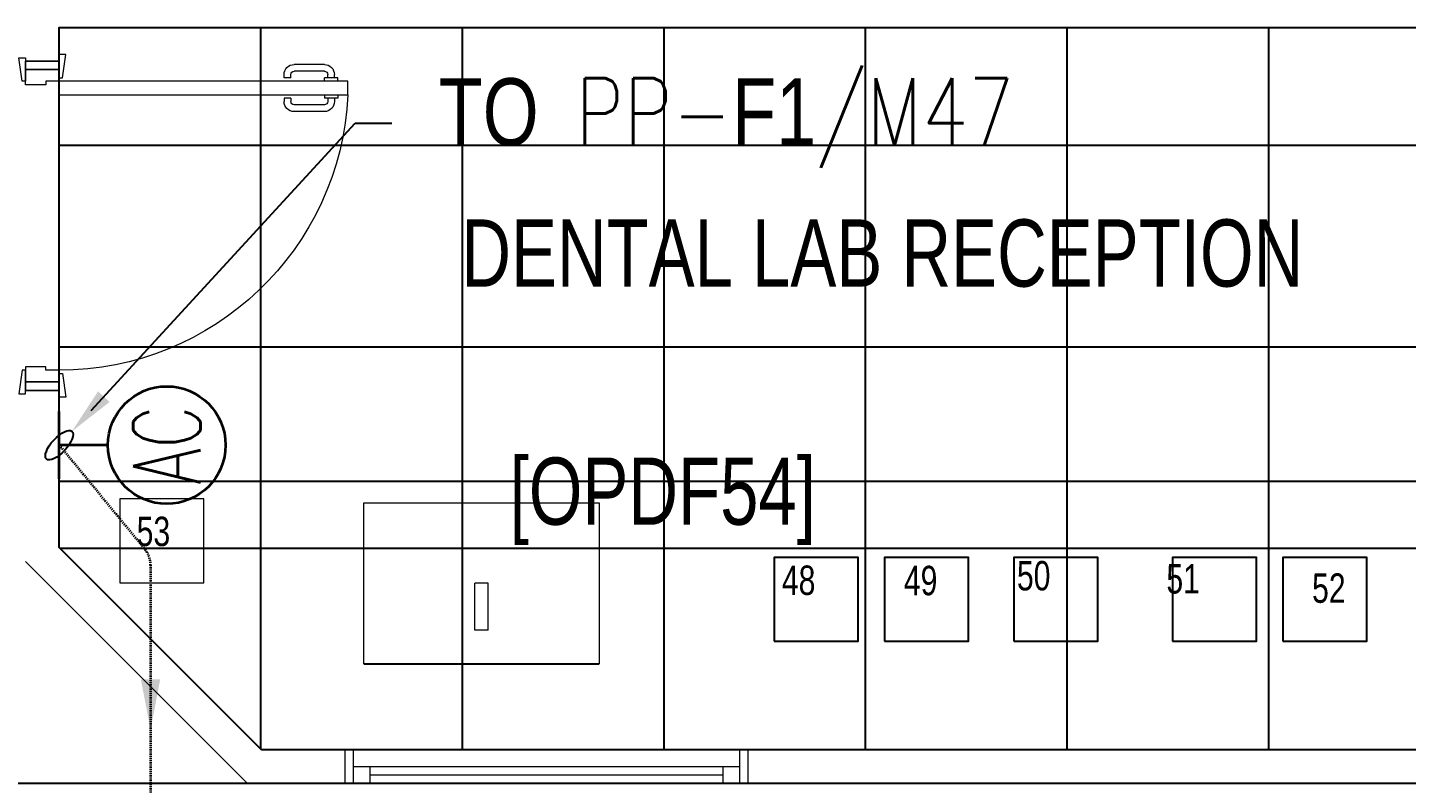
# Model space of a CAD drawing. Extents: x -178977 to 231842, y -29287 to 19916.
# Drawn here: x 25121 to 29225, y -910 to 1340 of the extents above; entities that cross this region are included whole.
import ezdxf
from ezdxf import colors
from ezdxf.entities.mleader import LeaderData, LeaderLine
from ezdxf.enums import TextEntityAlignment as Align
from ezdxf.math import Vec2, Vec3

# ---------------------------------------------------------------- set-up
doc = ezdxf.new("R2010")
doc.units = 0
doc.header["$LTSCALE"] = 0.25
doc.linetypes.add('DASHDOT', pattern=[25.4, 12.7, -6.35, 0, -6.35])
doc.linetypes.add('HIDDEN', pattern=[9.525, 6.35, -3.175])
for name, color, linetype, lineweight in [('01-First Floor-FUR$0$72_EGR_BASE_TEXT', 252, 'Continuous', 5), ('01-First Floor-FUR$0$72_EGR_EQP_TAG', 142, 'Continuous', 5), ('01-First Floor-FUR$0$Aluminum', 251, 'Continuous', 5), ('01-First Floor-FUR$0$LOADING', 253, 'Continuous', 5), ('01-First Floor-FUR$0$Walls', 251, 'Continuous', 5), ('01-First Floor-FUR$0$Wooden Joinery', 251, 'Continuous', 5), ('E-LITE-CIRC', 6, 'Continuous', 25), ('E-LITE-CLNG-CNDT', 6, 'DASHDOT', 35), ('E-POWR-CIRC-NUMB', 6, 'Continuous', 25), ('E-POWR-CLNG-CNDT', 6, 'DASHDOT', 35), ('E-POWR-FLOR-CNDT @ 100', 6, 'HIDDEN', 25), ('E-POWR-WALL @ 100', 4, 'Continuous', 35)]:
    doc.layers.add(name, color=color, linetype=linetype, lineweight=lineweight)
doc.layers.add('01-First Floor-FUR$0$FALSE CEILING', color=251, linetype='Continuous')
doc.layers.add('E-POWR-IDEN', color=101, linetype='Continuous')
doc.styles.add('01-First Floor-FUR$0$X3G_ENTITY_257CFD', font='swisscl.ttf', dxfattribs={"height": 200})
doc.styles.add('01-First Floor-FUR$0$X3G_ENTITY_9EC9', font='swisscl.ttf', dxfattribs={"height": 0.2})
doc.styles.add('01-First Floor-FUR$0$X3G_ENTITY_9F38', font='swisscl.ttf', dxfattribs={"height": 0.2})
doc.styles.add('DC_SIMPLEX', font='SIMPLEX.shx', dxfattribs={"width": 0.7})

# ---------------------------------------------------------------- blocks, each defined once
blk = doc.blocks.new('01-First Floor-FUR$0$A$C72370EFE')
at = {"layer": '01-First Floor-FUR$0$Wooden Joinery'}
for p, q in [((-0.01, -0.04), (-0.02, -0.04)), ((-0.01, -0.03), (-0.01, -0.07)), ((0, -0.03), (-0.01, -0.03)), ((0.04, -0.03), (0.05, -0.03)), ((0.05, -0.03), (0.05, -0.07)), ((0.05, -0.04), (0.06, -0.04)), ((-0.05, -0.07), (-0.05, -0.16)), ((-0.03, -0.07), (-0.03, -0.16)), ((-0.01, -0.06), (-0.02, -0.06)), ((0, -0.07), (-0.01, -0.07)), ((0.04, -0.07), (0.05, -0.07)), ((0.05, -0.06), (0.06, -0.06)), ((0.07, -0.07), (0.07, -0.16)), ((0.09, -0.07), (0.09, -0.16)), ((-0.01, -0.17), (-0.02, -0.17)), ((-0.01, -0.19), (-0.02, -0.19)), ((-0.01, -0.17), (-0.01, -0.19)), ((0.05, -0.17), (0.06, -0.17)), ((0.05, -0.17), (0.05, -0.19)), ((0.05, -0.19), (0.06, -0.19))]:
    blk.add_line(p, q, dxfattribs=at)
for centre, radius, start, end in [((-0.02, -0.07), 0.03, 90, 180), ((0.06, -0.07), 0.03, 0, 90), ((-0.02, -0.07), 0.01, 90, 180), ((0.06, -0.07), 0.01, 0, 90), ((-0.02, -0.16), 0.03, 180, 270), ((-0.02, -0.16), 0.01, 180, 270), ((0.06, -0.16), 0.01, 270, 0), ((0.06, -0.16), 0.03, 270, 0)]:
    blk.add_arc(centre, radius, start, end, dxfattribs=at)
blk = doc.blocks.new('01-First Floor-FUR$0$A$C5DAD61B4')
at = {"layer": '01-First Floor-FUR$0$Wooden Joinery'}
for points in [[(80, 959.1), (80, 969.1), (10, 979.1), (10, 959.1)], [(940, 959.1), (940, 969.1), (1010, 979.1), (1010, 959.1)], [(70, 859.1), (70, 849.1), (0, 839.1), (0, 859.1)], [(120, 859.1), (120, 0), (80, 0), (80, 859.1)], [(950, 859.1), (950, 849.1), (1020, 839.1), (1020, 859.1)]]:
    blk.add_lwpolyline(points, close=True, dxfattribs=at)
for points in [[(45, 859.1), (45, 959.1), (20, 959.1), (20, 859.1), (45, 859.1)], [(45, 859.1), (80, 859.1), (80, 899.1), (90, 899.1), (90, 959.1), (45, 959.1), (45, 859.1)], [(975, 859.1), (940, 859.1), (940, 899.1), (930, 899.1), (930, 959.1), (975, 959.1), (975, 859.1)], [(975, 859.1), (975, 959.1), (1000, 959.1), (1000, 859.1), (975, 859.1)]]:
    blk.add_lwpolyline(points, dxfattribs=at)
blk.add_arc((80, 859.1), 860, 272.666, 0, dxfattribs=at)
at = {"layer": '01-First Floor-FUR$0$Wooden Joinery', "xscale": 999.9999999998854, "yscale": 999.9999999998854, "zscale": 999.9999999998854, "rotation": 180}
blk.add_blockref('01-First Floor-FUR$0$A$C72370EFE', (120, 0), dxfattribs=at)
blk = doc.blocks.new('01-First Floor-FUR$0$3-Wall-hung vitreous china basin -  Khroma - 327651xx0 - 327651000 White-4272088-4-Second Floor Level')
at = {"layer": '01-First Floor-FUR$0$LOADING'}
for p, q in [((475, 489.5), (-225, 489.5)), ((-225, 489.5), (-225, 10)), ((475, 10), (475, 489.5)), ((105, 250), (145, 250)), ((105, 110), (105, 250)), ((145, 110), (145, 250)), ((105, 110), (145, 110))]:
    blk.add_line(p, q, dxfattribs=at)
blk = doc.blocks.new('01-First Floor-FUR$0$A$C37be4daf')
at = {"layer": '01-First Floor-FUR$0$Aluminum'}
for p, q in [((1416, 598.2), (216, 598.2)), ((241, 498.2), (241, 598.2)), ((291, 548.2), (291, 598.2)), ((1341, 548.2), (1341, 598.2)), ((1391, 498.2), (1391, 598.2)), ((1391, 548.2), (241, 548.2)), ((291, 573.2), (1341, 573.2)), ((1416, 498.2), (216, 498.2))]:
    blk.add_line(p, q, dxfattribs=at)
at = {"layer": '01-First Floor-FUR$0$Walls'}
for p, q in [((216, 498.2), (216, 598.2)), ((1416, 498.2), (1416, 598.2))]:
    blk.add_line(p, q, dxfattribs=at)
blk = doc.blocks.new('01-First Floor-FUR')
at = {"layer": '01-First Floor-FUR$0$FALSE CEILING', "linetype": 'Continuous'}
for p, q in [((25815.6, -808.1), (25815.6, 1340)), ((26415.6, -810), (26415.6, 1340)), ((27015.6, -810), (27015.6, 1340)), ((27615.6, -810), (27615.6, 1340)), ((28215.6, -810), (28215.6, 1340)), ((28815.6, -810), (28815.6, 1340)), ((25215.6, 990), (32976, 990)), ((25215.6, 390), (32976, 390)), ((25217.4, -210), (32976, -210))]:
    blk.add_line(p, q, dxfattribs=at)
at = {"layer": '01-First Floor-FUR$0$FALSE CEILING'}
for p, q in [((25215.6, -10, -0.1), (32176, -10, -0.1)), ((26122.4, -554.1, -0.2), (26822.4, -554.1, -0.2))]:
    blk.add_line(p, q, dxfattribs=at)
for points in [[(25817.4, -810), (25215.6, -208.1), (25215.6, 1340), (32976, 1340), (32976, -810), (25817.4, -810)], [(48976, -910), (8296.4, -910), (8296.4, -2710), (48976, -2710), (48976, -910)]]:
    blk.add_lwpolyline(points, dxfattribs=at)
at = {"layer": '01-First Floor-FUR$0$FALSE CEILING', "elevation": -0.2}
for points in [[(27343.7, -487), (27593.7, -487), (27593.7, -237), (27343.7, -237)], [(27671.5, -487), (27921.5, -487), (27921.5, -237), (27671.5, -237)], [(28056.6, -487), (28306.6, -487), (28306.6, -237), (28056.6, -237)], [(28529.2, -487), (28779.2, -487), (28779.2, -237), (28529.2, -237)], [(28857, -487), (29107, -487), (29107, -237), (28857, -237)]]:
    blk.add_lwpolyline(points, close=True, dxfattribs=at)
at = {"layer": '01-First Floor-FUR$0$LOADING'}
for p, q in [((25215.6, -10, -0.1), (32176, -10, -0.1)), ((26122.4, -554.1, -0.2), (26822.4, -554.1, -0.2))]:
    blk.add_line(p, q, dxfattribs=at)
at = {"layer": '01-First Floor-FUR$0$LOADING', "elevation": -0.2}
for points in [[(25396.2, -312.8), (25646.2, -312.8), (25646.2, -62.8), (25396.2, -62.8)], [(27343.7, -487), (27593.7, -487), (27593.7, -237), (27343.7, -237)], [(27671.5, -487), (27921.5, -487), (27921.5, -237), (27671.5, -237)], [(28056.6, -487), (28306.6, -487), (28306.6, -237), (28056.6, -237)], [(28529.2, -487), (28779.2, -487), (28779.2, -237), (28529.2, -237)], [(28857, -487), (29107, -487), (29107, -237), (28857, -237)]]:
    blk.add_lwpolyline(points, close=True, dxfattribs=at)
at = {"layer": '01-First Floor-FUR$0$Walls'}
for p, q in [((25215.6, 1240), (25215.6, 1340)), ((25215.6, 1340), (32976, 1340)), ((25215.6, 1240), (25115.6, 1240)), ((25215.6, 260), (25115.6, 260)), ((25215.6, -208.1), (25215.6, 260)), ((25215.6, -208.1), (25817.4, -810)), ((25115.6, -249.6), (25776, -910)), ((32976, -810), (25817.4, -810)), ((33076, -910), (25776, -910))]:
    blk.add_line(p, q, dxfattribs=at)
at = {"rotation": 180}
blk.add_blockref('01-First Floor-FUR$0$A$C37be4daf', (27481.4, -311.8), dxfattribs=at)
at = {"layer": '01-First Floor-FUR$0$LOADING', "xscale": -1}
blk.add_blockref('01-First Floor-FUR$0$3-Wall-hung vitreous china basin -  Khroma - 327651xx0 - 327651000 White-4272088-4-Second Floor Level', (26597.4, -564.1, -0.2), dxfattribs=at)
at = {"layer": '01-First Floor-FUR$0$Wooden Joinery', "xscale": -1, "rotation": 90}
blk.add_blockref('01-First Floor-FUR$0$A$C5DAD61B4', (26074.6, 1260), dxfattribs=at)
at = {"layer": '01-First Floor-FUR$0$72_EGR_BASE_TEXT', "char_height": 200, "attachment_point": 2}
for s, insert, style in [('DENTAL LAB RECEPTION', (27665, 768.9, 0), '01-First Floor-FUR$0$X3G_ENTITY_9EC9'), ('[OPDF54]', (27011.8, 60.1), '01-First Floor-FUR$0$X3G_ENTITY_9F38')]:
    blk.add_mtext(s, dxfattribs=dict(at, insert=insert, style=style))
at = {"layer": '01-First Floor-FUR$0$72_EGR_EQP_TAG', "char_height": 87.47, "attachment_point": 2, "style": '01-First Floor-FUR$0$X3G_ENTITY_257CFD'}
for s, insert in [('53', (25495.9, -116, -0.1)), ('48', (27416.2, -261.4, -0.1)), ('49', (27779.3, -262.2, -0.1)), ('50', (28115.7, -247.9, -0.1)), ('51', (28560.6, -257.1, -0.1)), ('52', (28994.1, -284.8, -0.1))]:
    blk.add_mtext(s, dxfattribs=dict(at, insert=insert))
blk = doc.blocks.new('ARR0W')
at = {"color": 45}
blk.add_ellipse((0, 0), major_axis=(0.4, 0), ratio=0.4, dxfattribs=at)
at = {"color": 45, "ltscale": 0.5}
blk.add_solid([(-1.4, 0.167), (-0.4, 0), (-1.4, -0.167)], dxfattribs=at)
blk = doc.blocks.new('*U100')
blk.add_hatch(color=256).paths.add_polyline_path([(0.287, 0), (0, 1.5), (-0.287, 0)])
blk = doc.blocks.new('*U127')
for p, q in [((0, 1.45), (0, 0)), ((1, 0), (-1, 0))]:
    blk.add_line(p, q)
blk.add_circle((0, 3.2), 1.75)
at = {"layer": 'E-POWR-CIRC-NUMB', "style": 'DC_SIMPLEX', "width": 0.7, "flags": 8}
blk.add_attdef('CIRCUIT', (3.364, 5.671), '', height=2, rotation=360, dxfattribs=at)
at = {"layer": 'E-POWR-IDEN', "style": 'DC_SIMPLEX', "width": 0.7, "flags": 8}
blk.add_attdef('TYPE', text='', height=2, rotation=360, dxfattribs=at).set_placement((0, 3.2), align=Align.MIDDLE_CENTER)

msp = doc.modelspace()

# ---------------------------------------------------------------- linework, layer by layer
at = {"layer": 'E-POWR-CLNG-CNDT'}
msp.add_lwpolyline([(25215.6, 97), (25470.3, -212.6, -0.173837), (25487.3, -260.2), (25487.3, -940.7)], format="xyb", dxfattribs=at)

# ---------------------------------------------------------------- block references
at = {"layer": 'E-LITE-CLNG-CNDT'}
msp.add_blockref('01-First Floor-FUR', (0, 0), dxfattribs=at)
at = {"layer": 'E-POWR-FLOR-CNDT @ 100', "xscale": -100, "yscale": 100, "zscale": 100, "rotation": 180}
msp.add_blockref('*U100', (25487.3, -600.5), dxfattribs=at)
at = {"layer": 'E-POWR-WALL @ 100'}
ref = msp.add_blockref('*U127', (25215.6, 97), dxfattribs=dict(at, xscale=100, yscale=100, zscale=100, rotation=270))
ref.add_attrib('TYPE', 'AC', dxfattribs={"layer": 'E-POWR-IDEN', "height": 200, "rotation": 90, "style": 'DC_SIMPLEX', "width": 0.7, "flags": 8}).set_placement((25535.6, 97), align=Align.MIDDLE_CENTER)

# ---------------------------------------------------------------- leaders
at = {"layer": 'E-LITE-CIRC'}
ml = msp.add_multileader_mtext('Standard', dxfattribs=at)
ml.set_content('{\\Fdc_el_romans|c0;\\W0.8;TO\\Fromans|c0; \\Fsimplex|c0;PP-\\Fdc_el_romans|c0;F1\\Fsimplex|c0;/M47}', color=256, style='DC_SIMPLEX')
ml.set_leader_properties()
ml.set_arrow_properties(name='ARR0W')
ml.build(insert=Vec2(0, 0))
ml.multileader.update_dxf_attribs({"dogleg_length": 200, "arrow_head_size": 140, "scale": 100})
ctx = ml.context
ctx.base_point, ctx.scale, ctx.char_height, ctx.arrow_head_size, ctx.landing_gap_size, ctx.plane_origin, ctx.plane_x_axis, ctx.plane_y_axis = Vec3(26205.3, 1055.7, 0), 100, 200, 140, 140, Vec3(12871.9, -6258.5, 0), Vec3(1, -0.000001, 0), Vec3(0.000001, 1, 0)
notes = []
notes.append((ctx, [(1, (1, 1, 0), (26096.5, 1055.7, 0), (1, -0.000001, 0), 108.8, [(0, [(25215.6, 97, 0)], 0, [])])]))
ctx.mtext.insert, ctx.mtext.text_direction, ctx.mtext.rotation, ctx.mtext.width, ctx.mtext.flow_direction = Vec3(26345.3, 1189, 0), Vec3(1, -0.000001, 0), 6.283185, 1876.98, 5
for ctx, leaders in notes:
    for number, flags, end, landing, length, lines in leaders:
        leader = LeaderData()
        leader.index, (leader.has_last_leader_line, leader.has_dogleg_vector, leader.attachment_direction) = number, flags
        leader.last_leader_point, leader.dogleg_vector, leader.dogleg_length = Vec3(end), Vec3(landing), length
        for number, points, colour, breaks in lines:
            line = LeaderLine()
            line.index, line.vertices, line.color, line.breaks = number, Vec3.list(points), colors.encode_raw_color(colour), breaks
            leader.lines.append(line)
        ctx.leaders.append(leader)

doc.saveas('drawing.dxf')
